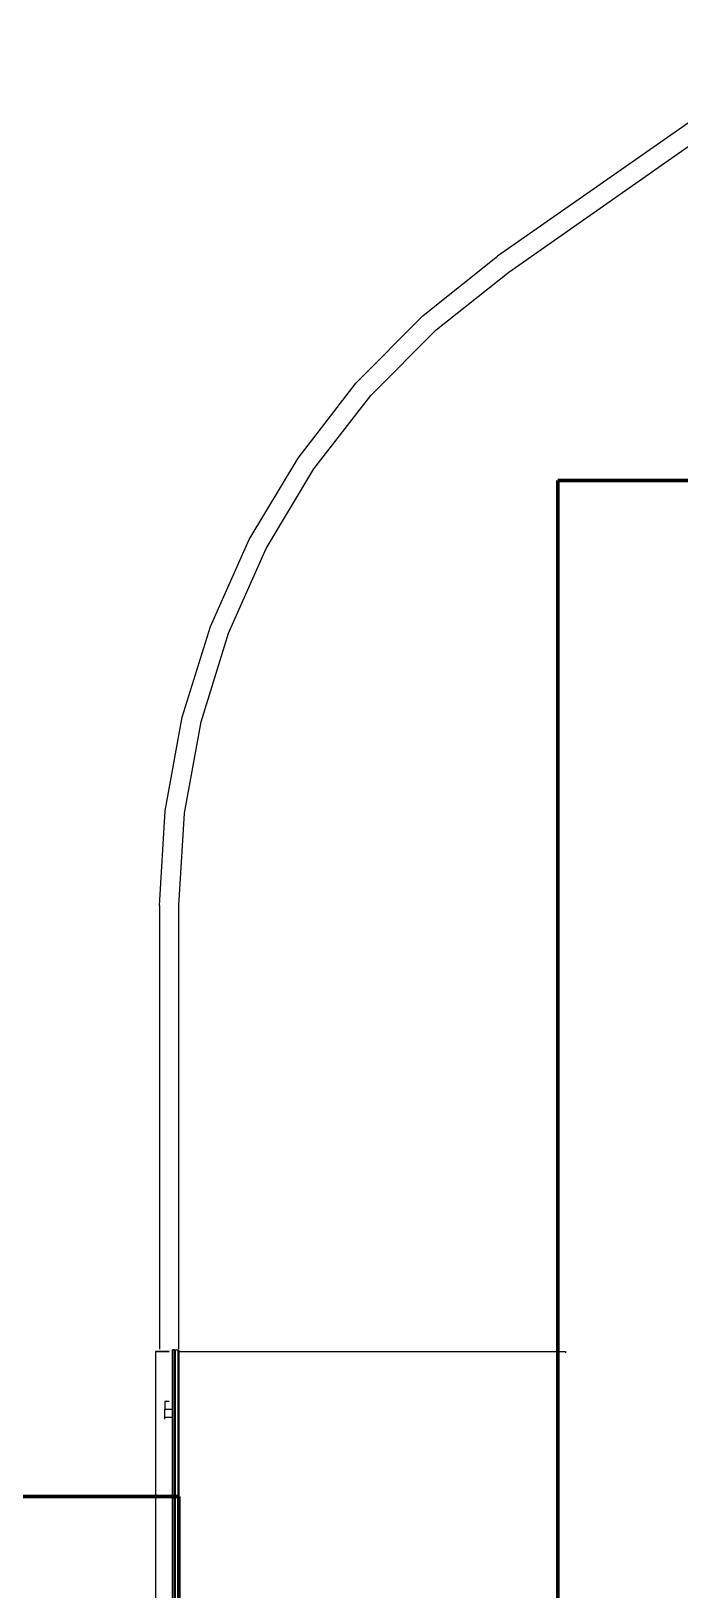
# Model space of a CAD drawing. Extents: x -57244 to 324435, y 15553 to 159369.
# Drawn here: x 46263 to 54649, y 87991 to 108145 of the extents above; entities that cross this region are included whole.
import ezdxf

# ---------------------------------------------------------------- set-up
doc = ezdxf.new("R2010")
doc.units = 0
doc.header["$LTSCALE"] = 2000
doc.header["$MEASUREMENT"] = 0
doc.layers.add('AREE PDL', color=7, linetype='CONTINUOUS', lineweight=100)
doc.layers.add('BASE', color=253, linetype='CONTINUOUS')

msp = doc.modelspace()

# ---------------------------------------------------------------- linework, layer by layer
at = {"layer": 'AREE PDL'}
for p, q in [((53072, 102336), (53072, 71498)), ((53072, 102336), (125574, 102336)), ((48172, 89198), (44522, 89198)), ((48172, 71534), (48172, 89198))]:
    msp.add_line(p, q, dxfattribs=at)
at = {"layer": 'BASE', "linetype": 'Continuous'}
for p, q in [((56451, 108145), (52294, 105234)), ((52438, 105030), (56594, 107940)), ((47923, 96838), (47923, 91102)), ((48173, 91102), (48173, 96838)), ((47891, 91074), (47872, 91074)), ((47872, 91074), (47891, 91074)), ((47891, 91074), (47872, 91074)), ((47872, 91074), (47891, 91074)), ((47891, 91074), (48049, 91074)), ((48117, 91079), (48126, 91080)), ((48117, 91080), (48126, 91080)), ((47992, 90198), (47992, 90328)), ((48089, 86944), (48089, 90334)), ((48089, 90334), (48089, 86944)), ((48092, 90289), (48092, 90319)), ((47992, 90198), (47992, 90243)), ((48092, 90243), (48092, 90198))]:
    msp.add_line(p, q, dxfattribs=at)
for points in [[(47923, 96838), (47997, 98065), (48217, 99274), (48580, 100448), (49081, 101571), (49713, 102625), (50467, 103596), (51331, 104470), (52294, 105234)], [(48173, 96838), (48245, 98035), (48459, 99215), (48814, 100360), (49303, 101455), (49919, 102484), (50655, 103432), (51498, 104284), (52438, 105030)], [(48117, 79279), (48092, 79279), (48092, 91096), (48117, 91096)], [(48117, 79279), (48117, 91096), (48092, 91096), (48092, 79278), (48092, 79279), (48092, 91096), (48092, 91096), (48092, 79279)], [(48126, 91096), (48161, 91092), (48161, 79275)], [(48163, 79275), (48127, 79278), (48127, 91096), (48163, 91092)], [(47891, 91074), (47872, 91074), (47872, 78874)], [(47891, 91074), (47872, 91074), (47872, 78874)], [(48049, 91074), (47891, 91074), (48049, 91074)], [(48049, 91074), (47891, 91074), (48049, 91074)], [(48089, 90469), (48089, 91075), (48092, 91076)], [(48089, 90469), (48089, 91045), (48089, 91075)], [(48169, 91089), (48169, 91085), (48169, 79273)], [(48169, 91035), (48169, 91031), (48169, 79273)], [(48172, 91085), (48172, 91089), (48172, 79272), (48172, 79267)], [(48172, 91057), (48172, 91074), (53172, 91074), (53172, 91057)], [(48172, 91057), (48172, 91074), (53172, 91074), (53172, 91057)], [(48172, 91031), (48172, 91035), (48172, 79217), (48172, 79213)], [(48049, 90427), (47992, 90427), (47992, 90334)], [(47992, 90427), (47992, 90328), (48092, 90328)], [(48092, 90243), (48092, 90220), (47992, 90220), (47992, 90319)], [(48092, 90334), (48092, 90328), (48092, 90289)]]:
    msp.add_lwpolyline(points, dxfattribs=at)

doc.saveas('drawing.dxf')
